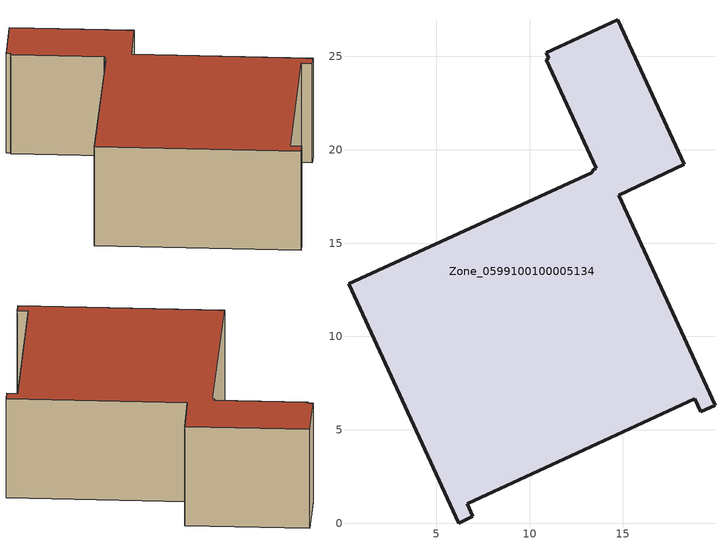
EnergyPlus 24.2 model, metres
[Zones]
Zone_0599100100005134
 floor ground (C_G): 18.29,19.23 14.78,17.57 19.93,6.32 19.16,5.97 18.85,6.65 6.66,1.04 6.97,0.36 6.19,0 0.3,12.82 13.32,18.77 13.4,18.95 13.57,19.02 10.88,24.84 11.02,24.9 10.88,25.2 14.71,26.96 z0
 wall outside (C_F): 6.66,1.04 18.85,6.65 19.16,5.97 19.93,6.32 14.78,17.57 18.29,19.23 14.71,26.96 10.88,25.2 11.02,24.9 10.88,24.84 13.57,19.02 13.4,18.95 13.32,18.77 0.3,12.82 6.19,0 6.97,0.36 6.66,1.04 z0:7.42
 roof outside (C_R): 19.93,6.32 14.78,17.57 18.29,19.23 14.71,26.96 10.88,25.2 11.02,24.9 10.88,24.84 13.57,19.02 13.4,18.95 13.32,18.77 0.3,12.82 6.19,0 6.97,0.36 6.66,1.04 18.85,6.65 19.16,5.97 z7.42
[BUILDING]
Pand.0599100100005134: North Axis=0; Terrain=City; Loads Convergence Tolerance Value=0.04; Temperature Convergence Tolerance Value=0.4; Solar Distribution=FullExterior; Maximum Number of Warmup Days=25; Minimum Number of Warmup Days=1
[Site:Location]
Rotterdam.The.Hague.AP_ZH_NLD Design_Conditions: Latitude=51.96; Longitude=4.45; Time Zone=1; Elevation=-4.5
[SITE:GROUNDTEMPERATURE:BUILDINGSURFACE]
18, 18, 18, 18, 18, 18, 18, 18, 18, 18, 18, 18
[MATERIAL] Thermal Absorptance=0.9; Solar Absorptance=0.7; Visible Absorptance=0.7
Name | Roughness | Thickness | Conductivity | Density | Specific Heat
G.D.2006-2014 | MediumSmooth | 0.15 | 0.06 | 540 | 1210
F.D.2006-2014 | Rough | 0.3 | 0.12 | 1920 | 840
R.D.2006-2014 | MediumRough | 0.2 | 0.08 | 1500 | 1000
[CONSTRUCTION]
C_G: G.D.2006-2014
C_F: F.D.2006-2014
C_R: R.D.2006-2014
[ZONE]
Zone_0599100100005134: Type=1; Multiplier=1; Ceiling Height=Autocalculate; Volume=Autocalculate; Floor Area=autocalculate; Part of Total Floor Area=Yes
[ZONEINFILTRATION:DESIGNFLOWRATE]
Infil_Zone_0599100100005134: Zone or ZoneList or Space or SpaceList=Zone_0599100100005134; Schedule=AlwaysOn; Design Flow Rate Calculation Method=Flow/Area; Flow Rate per Floor Area=0.0021; Constant Term Coefficient=1; Temperature Term Coefficient=0; Velocity Term Coefficient=0; Velocity Squared Term Coefficient=0
[HVACTEMPLATE:ZONE:IDEALLOADSAIRSYSTEM]
Zone_0599100100005134: Maximum Heating Supply Air Temperature=50; Minimum Cooling Supply Air Temperature=13; Maximum Heating Supply Air Humidity Ratio=0.0156; Minimum Cooling Supply Air Humidity Ratio=0.0077; Heating Limit=NoLimit; Cooling Limit=NoLimit; Dehumidification Control Type=ConstantSensibleHeatRatio; Cooling Sensible Heat Ratio=0.7; Dehumidification Setpoint=60; Humidification Control Type=None; Humidification Setpoint=30; Outdoor Air Method=None; Outdoor Air Flow Rate per Person=0.00944; Outdoor Air Flow Rate per Zone Floor Area=0; Outdoor Air Flow Rate per Zone=0; Demand Controlled Ventilation Type=None; Outdoor Air Economizer Type=NoEconomizer; Heat Recovery Type=None; Sensible Heat Recovery Effectiveness=0.7; Latent Heat Recovery Effectiveness=0.65
[ZONECONTROL:THERMOSTAT]
ThermostatControl_Zone_0599100100005134: Zone or ZoneList=Zone_0599100100005134; Control Type Schedule=DualSetpointControlType; Control 1=Thermostat_Zone_0599100100005134; Temperature Difference Between Cutout And Setpoint=0
[THERMOSTATSETPOINT:DUALSETPOINT]
Thermostat_Zone_0599100100005134: Heating Setpoint Temperature Schedule=HeatingSetpoint_Zone_0599100100005134; Cooling Setpoint Temperature Schedule=CoolingSetpoint_Zone_0599100100005134
[SCHEDULE:COMPACT]
HeatingSetpoint_Zone_0599100100005134: Through: 12/31, For: AllDays, Until: 24:00, 21
CoolingSetpoint_Zone_0599100100005134: Through: 12/31, For: AllDays, Until: 24:00, 24
DualSetpointControlType: Through: 12/31, For: AllDays, Until: 24:00, 4
AlwaysOn: Through: 12/31, For: AllDays, Until: 24:00, 1
